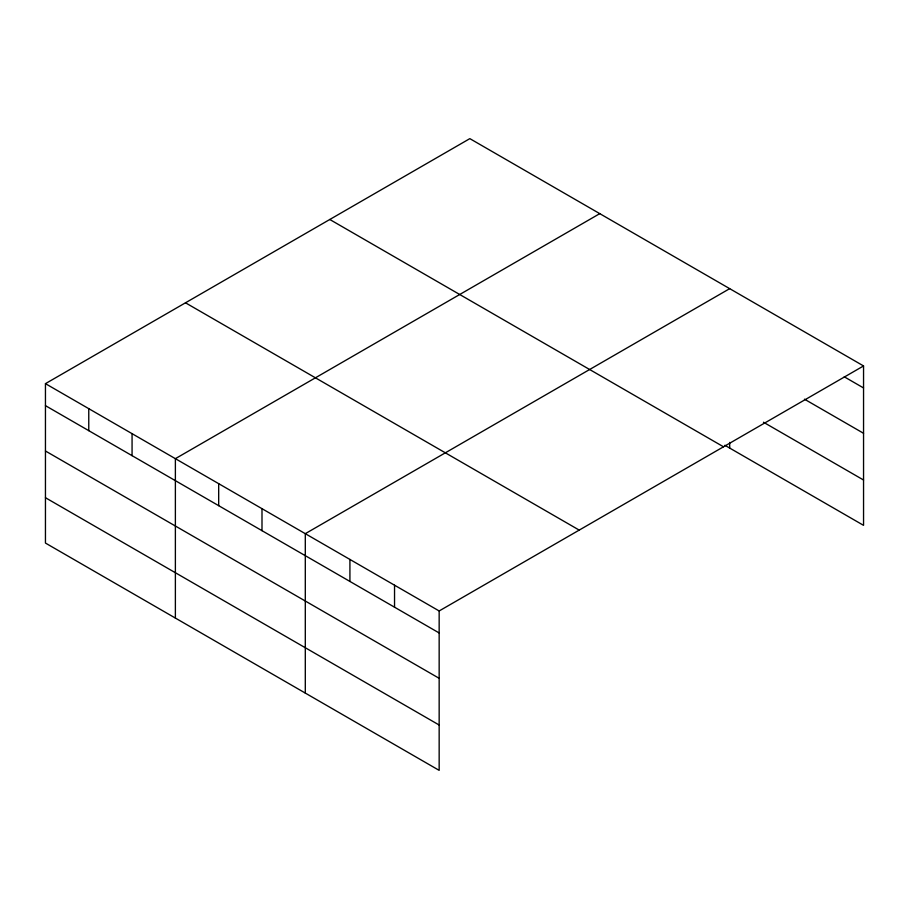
<?xml version="1.0" encoding="UTF-8"?>
<svg xmlns="http://www.w3.org/2000/svg" width="909" height="909" viewBox="0 0 909 909"><rect width="100%" height="100%" fill="white"/><g stroke="black" fill="none" stroke-linecap="round" stroke-linejoin="round"><path stroke-width="1.36" d="M45.45 383.655L439.161 610.962L439.161 770.366L45.45 543.059L45.45 383.655L469.839 138.634L863.55 365.941L863.55 525.345L724.871 445.285M599.758 213.649L175.38 458.67L175.38 618.075M729.688 288.653L305.299 533.674L305.299 693.078M439.161 610.962L863.55 365.941M844.256 376.803L863.55 387.95M804.454 399.176L863.55 433.286M763.458 422.219L863.55 480.009M329.785 219.489L723.507 446.796M185.493 302.799L579.215 530.106M45.45 405.653L439.161 632.959M45.45 451L439.161 678.307M45.45 497.712L439.161 725.018M729.688 442.399L729.688 448.057M394.54 585.203L394.54 607.201M349.92 559.433L349.92 581.442M261.997 508.676L261.997 530.674M218.683 483.668L218.683 505.677M132.066 433.661L132.066 455.67M88.764 408.652L88.764 430.661"/></g></svg>
